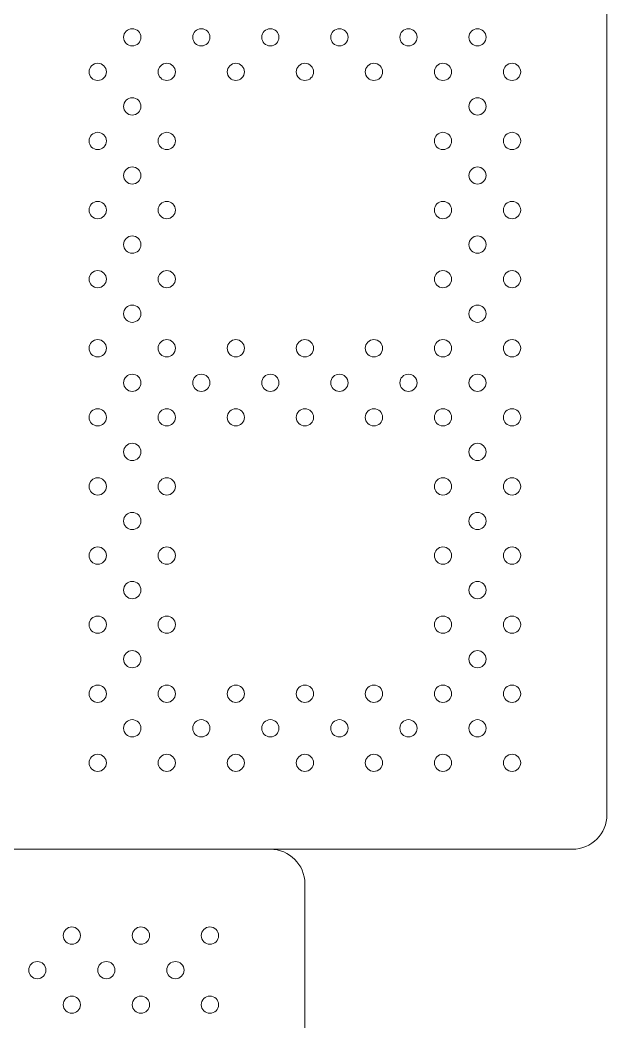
# Model space of a CAD drawing. Header units: inches. Extents: x 300 to 400, y -177 to 73.
# Drawn here: x 332.68 to 341.18, y -144.27 to -129.77 of the extents above; entities that cross this region are included whole.
import ezdxf

# ---------------------------------------------------------------- set-up
doc = ezdxf.new("R2010")
doc.units = ezdxf.units.IN
doc.header["$MEASUREMENT"] = 0
doc.layers.add('ScoreBone', color=5, linetype='Continuous')

msp = doc.modelspace()

# ---------------------------------------------------------------- linework, layer by layer
at = {"layer": 'ScoreBone', "lineweight": 5}
for points in [[(341.182, -128.768), (341.182, -128.768), (341.182, -141.268), (341.182, -141.268)], [(341.182, -141.268), (341.182, -141.543), (340.958, -141.768), (340.682, -141.768)], [(340.682, -141.768), (340.682, -141.768), (324.182, -141.768), (324.182, -141.768)], [(328.557, -141.768), (328.557, -141.768), (336.307, -141.768), (336.307, -141.768)], [(336.307, -141.768), (336.582, -141.768), (336.807, -141.992), (336.807, -142.268)], [(336.807, -142.268), (336.807, -142.268), (336.807, -154.768), (336.807, -154.768)]]:
    msp.add_open_spline(points, degree=3, dxfattribs=at)
for points in [[(334.432, -130.018), (334.432, -130.086), (334.375, -130.143), (334.307, -130.143), (334.238, -130.143), (334.182, -130.086), (334.182, -130.018), (334.182, -129.949), (334.238, -129.893), (334.307, -129.893), (334.375, -129.893), (334.432, -129.949), (334.432, -130.018)], [(335.432, -130.018), (335.432, -130.086), (335.375, -130.143), (335.307, -130.143), (335.238, -130.143), (335.182, -130.086), (335.182, -130.018), (335.182, -129.949), (335.238, -129.893), (335.307, -129.893), (335.375, -129.893), (335.432, -129.949), (335.432, -130.018)], [(336.432, -130.018), (336.432, -130.086), (336.375, -130.143), (336.307, -130.143), (336.238, -130.143), (336.182, -130.086), (336.182, -130.018), (336.182, -129.949), (336.238, -129.893), (336.307, -129.893), (336.375, -129.893), (336.432, -129.949), (336.432, -130.018)], [(337.432, -130.018), (337.432, -130.086), (337.375, -130.143), (337.307, -130.143), (337.238, -130.143), (337.182, -130.086), (337.182, -130.018), (337.182, -129.949), (337.238, -129.893), (337.307, -129.893), (337.375, -129.893), (337.432, -129.949), (337.432, -130.018)], [(338.432, -130.018), (338.432, -130.086), (338.375, -130.143), (338.307, -130.143), (338.238, -130.143), (338.182, -130.086), (338.182, -130.018), (338.182, -129.949), (338.238, -129.893), (338.307, -129.893), (338.375, -129.893), (338.432, -129.949), (338.432, -130.018)], [(339.432, -130.018), (339.432, -130.086), (339.375, -130.143), (339.307, -130.143), (339.238, -130.143), (339.182, -130.086), (339.182, -130.018), (339.182, -129.949), (339.238, -129.893), (339.307, -129.893), (339.375, -129.893), (339.432, -129.949), (339.432, -130.018)], [(333.932, -130.518), (333.932, -130.586), (333.875, -130.643), (333.807, -130.643), (333.738, -130.643), (333.682, -130.586), (333.682, -130.518), (333.682, -130.449), (333.738, -130.393), (333.807, -130.393), (333.875, -130.393), (333.932, -130.449), (333.932, -130.518)], [(334.932, -130.518), (334.932, -130.586), (334.875, -130.643), (334.807, -130.643), (334.738, -130.643), (334.682, -130.586), (334.682, -130.518), (334.682, -130.449), (334.738, -130.393), (334.807, -130.393), (334.875, -130.393), (334.932, -130.449), (334.932, -130.518)], [(335.932, -130.518), (335.932, -130.586), (335.875, -130.643), (335.807, -130.643), (335.738, -130.643), (335.682, -130.586), (335.682, -130.518), (335.682, -130.449), (335.738, -130.393), (335.807, -130.393), (335.875, -130.393), (335.932, -130.449), (335.932, -130.518)], [(336.932, -130.518), (336.932, -130.586), (336.875, -130.643), (336.807, -130.643), (336.738, -130.643), (336.682, -130.586), (336.682, -130.518), (336.682, -130.449), (336.738, -130.393), (336.807, -130.393), (336.875, -130.393), (336.932, -130.449), (336.932, -130.518)], [(337.932, -130.518), (337.932, -130.586), (337.875, -130.643), (337.807, -130.643), (337.738, -130.643), (337.682, -130.586), (337.682, -130.518), (337.682, -130.449), (337.738, -130.393), (337.807, -130.393), (337.875, -130.393), (337.932, -130.449), (337.932, -130.518)], [(338.932, -130.518), (338.932, -130.586), (338.875, -130.643), (338.807, -130.643), (338.738, -130.643), (338.682, -130.586), (338.682, -130.518), (338.682, -130.449), (338.738, -130.393), (338.807, -130.393), (338.875, -130.393), (338.932, -130.449), (338.932, -130.518)], [(339.932, -130.518), (339.932, -130.586), (339.875, -130.643), (339.807, -130.643), (339.738, -130.643), (339.682, -130.586), (339.682, -130.518), (339.682, -130.449), (339.738, -130.393), (339.807, -130.393), (339.875, -130.393), (339.932, -130.449), (339.932, -130.518)], [(334.432, -131.018), (334.432, -131.086), (334.375, -131.143), (334.307, -131.143), (334.238, -131.143), (334.182, -131.086), (334.182, -131.018), (334.182, -130.949), (334.238, -130.893), (334.307, -130.893), (334.375, -130.893), (334.432, -130.949), (334.432, -131.018)], [(339.432, -131.018), (339.432, -131.086), (339.375, -131.143), (339.307, -131.143), (339.238, -131.143), (339.182, -131.086), (339.182, -131.018), (339.182, -130.949), (339.238, -130.893), (339.307, -130.893), (339.375, -130.893), (339.432, -130.949), (339.432, -131.018)], [(333.932, -131.518), (333.932, -131.586), (333.875, -131.643), (333.807, -131.643), (333.738, -131.643), (333.682, -131.586), (333.682, -131.518), (333.682, -131.449), (333.738, -131.393), (333.807, -131.393), (333.875, -131.393), (333.932, -131.449), (333.932, -131.518)], [(334.932, -131.518), (334.932, -131.586), (334.875, -131.643), (334.807, -131.643), (334.738, -131.643), (334.682, -131.586), (334.682, -131.518), (334.682, -131.449), (334.738, -131.393), (334.807, -131.393), (334.875, -131.393), (334.932, -131.449), (334.932, -131.518)], [(338.932, -131.518), (338.932, -131.586), (338.875, -131.643), (338.807, -131.643), (338.738, -131.643), (338.682, -131.586), (338.682, -131.518), (338.682, -131.449), (338.738, -131.393), (338.807, -131.393), (338.875, -131.393), (338.932, -131.449), (338.932, -131.518)], [(339.932, -131.518), (339.932, -131.586), (339.875, -131.643), (339.807, -131.643), (339.738, -131.643), (339.682, -131.586), (339.682, -131.518), (339.682, -131.449), (339.738, -131.393), (339.807, -131.393), (339.875, -131.393), (339.932, -131.449), (339.932, -131.518)], [(334.432, -132.018), (334.432, -132.086), (334.375, -132.143), (334.307, -132.143), (334.238, -132.143), (334.182, -132.086), (334.182, -132.018), (334.182, -131.949), (334.238, -131.893), (334.307, -131.893), (334.375, -131.893), (334.432, -131.949), (334.432, -132.018)], [(339.432, -132.018), (339.432, -132.086), (339.375, -132.143), (339.307, -132.143), (339.238, -132.143), (339.182, -132.086), (339.182, -132.018), (339.182, -131.949), (339.238, -131.893), (339.307, -131.893), (339.375, -131.893), (339.432, -131.949), (339.432, -132.018)], [(333.932, -132.518), (333.932, -132.586), (333.875, -132.643), (333.807, -132.643), (333.738, -132.643), (333.682, -132.586), (333.682, -132.518), (333.682, -132.449), (333.738, -132.393), (333.807, -132.393), (333.875, -132.393), (333.932, -132.449), (333.932, -132.518)], [(334.932, -132.518), (334.932, -132.586), (334.875, -132.643), (334.807, -132.643), (334.738, -132.643), (334.682, -132.586), (334.682, -132.518), (334.682, -132.449), (334.738, -132.393), (334.807, -132.393), (334.875, -132.393), (334.932, -132.449), (334.932, -132.518)], [(338.932, -132.518), (338.932, -132.586), (338.875, -132.643), (338.807, -132.643), (338.738, -132.643), (338.682, -132.586), (338.682, -132.518), (338.682, -132.449), (338.738, -132.393), (338.807, -132.393), (338.875, -132.393), (338.932, -132.449), (338.932, -132.518)], [(339.932, -132.518), (339.932, -132.586), (339.875, -132.643), (339.807, -132.643), (339.738, -132.643), (339.682, -132.586), (339.682, -132.518), (339.682, -132.449), (339.738, -132.393), (339.807, -132.393), (339.875, -132.393), (339.932, -132.449), (339.932, -132.518)], [(334.432, -133.018), (334.432, -133.086), (334.375, -133.143), (334.307, -133.143), (334.238, -133.143), (334.182, -133.086), (334.182, -133.018), (334.182, -132.949), (334.238, -132.893), (334.307, -132.893), (334.375, -132.893), (334.432, -132.949), (334.432, -133.018)], [(339.432, -133.018), (339.432, -133.086), (339.375, -133.143), (339.307, -133.143), (339.238, -133.143), (339.182, -133.086), (339.182, -133.018), (339.182, -132.949), (339.238, -132.893), (339.307, -132.893), (339.375, -132.893), (339.432, -132.949), (339.432, -133.018)], [(333.932, -133.518), (333.932, -133.586), (333.875, -133.643), (333.807, -133.643), (333.738, -133.643), (333.682, -133.586), (333.682, -133.518), (333.682, -133.449), (333.738, -133.393), (333.807, -133.393), (333.875, -133.393), (333.932, -133.449), (333.932, -133.518)], [(334.932, -133.518), (334.932, -133.586), (334.875, -133.643), (334.807, -133.643), (334.738, -133.643), (334.682, -133.586), (334.682, -133.518), (334.682, -133.449), (334.738, -133.393), (334.807, -133.393), (334.875, -133.393), (334.932, -133.449), (334.932, -133.518)], [(338.932, -133.518), (338.932, -133.586), (338.875, -133.643), (338.807, -133.643), (338.738, -133.643), (338.682, -133.586), (338.682, -133.518), (338.682, -133.449), (338.738, -133.393), (338.807, -133.393), (338.875, -133.393), (338.932, -133.449), (338.932, -133.518)], [(339.932, -133.518), (339.932, -133.586), (339.875, -133.643), (339.807, -133.643), (339.738, -133.643), (339.682, -133.586), (339.682, -133.518), (339.682, -133.449), (339.738, -133.393), (339.807, -133.393), (339.875, -133.393), (339.932, -133.449), (339.932, -133.518)], [(334.432, -134.018), (334.432, -134.086), (334.375, -134.143), (334.307, -134.143), (334.238, -134.143), (334.182, -134.086), (334.182, -134.018), (334.182, -133.949), (334.238, -133.893), (334.307, -133.893), (334.375, -133.893), (334.432, -133.949), (334.432, -134.018)], [(339.432, -134.018), (339.432, -134.086), (339.375, -134.143), (339.307, -134.143), (339.238, -134.143), (339.182, -134.086), (339.182, -134.018), (339.182, -133.949), (339.238, -133.893), (339.307, -133.893), (339.375, -133.893), (339.432, -133.949), (339.432, -134.018)], [(333.932, -134.518), (333.932, -134.586), (333.875, -134.643), (333.807, -134.643), (333.738, -134.643), (333.682, -134.586), (333.682, -134.518), (333.682, -134.449), (333.738, -134.393), (333.807, -134.393), (333.875, -134.393), (333.932, -134.449), (333.932, -134.518)], [(334.932, -134.518), (334.932, -134.586), (334.875, -134.643), (334.807, -134.643), (334.738, -134.643), (334.682, -134.586), (334.682, -134.518), (334.682, -134.449), (334.738, -134.393), (334.807, -134.393), (334.875, -134.393), (334.932, -134.449), (334.932, -134.518)], [(335.932, -134.518), (335.932, -134.586), (335.875, -134.643), (335.807, -134.643), (335.738, -134.643), (335.682, -134.586), (335.682, -134.518), (335.682, -134.449), (335.738, -134.393), (335.807, -134.393), (335.875, -134.393), (335.932, -134.449), (335.932, -134.518)], [(336.932, -134.518), (336.932, -134.586), (336.875, -134.643), (336.807, -134.643), (336.738, -134.643), (336.682, -134.586), (336.682, -134.518), (336.682, -134.449), (336.738, -134.393), (336.807, -134.393), (336.875, -134.393), (336.932, -134.449), (336.932, -134.518)], [(337.932, -134.518), (337.932, -134.586), (337.875, -134.643), (337.807, -134.643), (337.738, -134.643), (337.682, -134.586), (337.682, -134.518), (337.682, -134.449), (337.738, -134.393), (337.807, -134.393), (337.875, -134.393), (337.932, -134.449), (337.932, -134.518)], [(338.932, -134.518), (338.932, -134.586), (338.875, -134.643), (338.807, -134.643), (338.738, -134.643), (338.682, -134.586), (338.682, -134.518), (338.682, -134.449), (338.738, -134.393), (338.807, -134.393), (338.875, -134.393), (338.932, -134.449), (338.932, -134.518)], [(339.932, -134.518), (339.932, -134.586), (339.875, -134.643), (339.807, -134.643), (339.738, -134.643), (339.682, -134.586), (339.682, -134.518), (339.682, -134.449), (339.738, -134.393), (339.807, -134.393), (339.875, -134.393), (339.932, -134.449), (339.932, -134.518)], [(334.432, -135.018), (334.432, -135.086), (334.375, -135.143), (334.307, -135.143), (334.238, -135.143), (334.182, -135.086), (334.182, -135.018), (334.182, -134.949), (334.238, -134.893), (334.307, -134.893), (334.375, -134.893), (334.432, -134.949), (334.432, -135.018)], [(335.432, -135.018), (335.432, -135.086), (335.375, -135.143), (335.307, -135.143), (335.238, -135.143), (335.182, -135.086), (335.182, -135.018), (335.182, -134.949), (335.238, -134.893), (335.307, -134.893), (335.375, -134.893), (335.432, -134.949), (335.432, -135.018)], [(336.432, -135.018), (336.432, -135.086), (336.375, -135.143), (336.307, -135.143), (336.238, -135.143), (336.182, -135.086), (336.182, -135.018), (336.182, -134.949), (336.238, -134.893), (336.307, -134.893), (336.375, -134.893), (336.432, -134.949), (336.432, -135.018)], [(337.432, -135.018), (337.432, -135.086), (337.375, -135.143), (337.307, -135.143), (337.238, -135.143), (337.182, -135.086), (337.182, -135.018), (337.182, -134.949), (337.238, -134.893), (337.307, -134.893), (337.375, -134.893), (337.432, -134.949), (337.432, -135.018)], [(338.432, -135.018), (338.432, -135.086), (338.375, -135.143), (338.307, -135.143), (338.238, -135.143), (338.182, -135.086), (338.182, -135.018), (338.182, -134.949), (338.238, -134.893), (338.307, -134.893), (338.375, -134.893), (338.432, -134.949), (338.432, -135.018)], [(339.432, -135.018), (339.432, -135.086), (339.375, -135.143), (339.307, -135.143), (339.238, -135.143), (339.182, -135.086), (339.182, -135.018), (339.182, -134.949), (339.238, -134.893), (339.307, -134.893), (339.375, -134.893), (339.432, -134.949), (339.432, -135.018)], [(333.932, -135.518), (333.932, -135.586), (333.875, -135.643), (333.807, -135.643), (333.738, -135.643), (333.682, -135.586), (333.682, -135.518), (333.682, -135.449), (333.738, -135.393), (333.807, -135.393), (333.875, -135.393), (333.932, -135.449), (333.932, -135.518)], [(334.932, -135.518), (334.932, -135.586), (334.875, -135.643), (334.807, -135.643), (334.738, -135.643), (334.682, -135.586), (334.682, -135.518), (334.682, -135.449), (334.738, -135.393), (334.807, -135.393), (334.875, -135.393), (334.932, -135.449), (334.932, -135.518)], [(335.932, -135.518), (335.932, -135.586), (335.875, -135.643), (335.807, -135.643), (335.738, -135.643), (335.682, -135.586), (335.682, -135.518), (335.682, -135.449), (335.738, -135.393), (335.807, -135.393), (335.875, -135.393), (335.932, -135.449), (335.932, -135.518)], [(336.932, -135.518), (336.932, -135.586), (336.875, -135.643), (336.807, -135.643), (336.738, -135.643), (336.682, -135.586), (336.682, -135.518), (336.682, -135.449), (336.738, -135.393), (336.807, -135.393), (336.875, -135.393), (336.932, -135.449), (336.932, -135.518)], [(337.932, -135.518), (337.932, -135.586), (337.875, -135.643), (337.807, -135.643), (337.738, -135.643), (337.682, -135.586), (337.682, -135.518), (337.682, -135.449), (337.738, -135.393), (337.807, -135.393), (337.875, -135.393), (337.932, -135.449), (337.932, -135.518)], [(338.932, -135.518), (338.932, -135.586), (338.875, -135.643), (338.807, -135.643), (338.738, -135.643), (338.682, -135.586), (338.682, -135.518), (338.682, -135.449), (338.738, -135.393), (338.807, -135.393), (338.875, -135.393), (338.932, -135.449), (338.932, -135.518)], [(339.932, -135.518), (339.932, -135.586), (339.875, -135.643), (339.807, -135.643), (339.738, -135.643), (339.682, -135.586), (339.682, -135.518), (339.682, -135.449), (339.738, -135.393), (339.807, -135.393), (339.875, -135.393), (339.932, -135.449), (339.932, -135.518)], [(334.432, -136.018), (334.432, -136.086), (334.375, -136.143), (334.307, -136.143), (334.238, -136.143), (334.182, -136.086), (334.182, -136.018), (334.182, -135.949), (334.238, -135.893), (334.307, -135.893), (334.375, -135.893), (334.432, -135.949), (334.432, -136.018)], [(339.432, -136.018), (339.432, -136.086), (339.375, -136.143), (339.307, -136.143), (339.238, -136.143), (339.182, -136.086), (339.182, -136.018), (339.182, -135.949), (339.238, -135.893), (339.307, -135.893), (339.375, -135.893), (339.432, -135.949), (339.432, -136.018)], [(333.932, -136.518), (333.932, -136.586), (333.875, -136.643), (333.807, -136.643), (333.738, -136.643), (333.682, -136.586), (333.682, -136.518), (333.682, -136.449), (333.738, -136.393), (333.807, -136.393), (333.875, -136.393), (333.932, -136.449), (333.932, -136.518)], [(333.932, -136.518), (333.932, -136.586), (333.875, -136.643), (333.807, -136.643), (333.738, -136.643), (333.682, -136.586), (333.682, -136.518), (333.682, -136.449), (333.738, -136.393), (333.807, -136.393), (333.875, -136.393), (333.932, -136.449), (333.932, -136.518)], [(334.932, -136.518), (334.932, -136.586), (334.875, -136.643), (334.807, -136.643), (334.738, -136.643), (334.682, -136.586), (334.682, -136.518), (334.682, -136.449), (334.738, -136.393), (334.807, -136.393), (334.875, -136.393), (334.932, -136.449), (334.932, -136.518)], [(334.932, -136.518), (334.932, -136.586), (334.875, -136.643), (334.807, -136.643), (334.738, -136.643), (334.682, -136.586), (334.682, -136.518), (334.682, -136.449), (334.738, -136.393), (334.807, -136.393), (334.875, -136.393), (334.932, -136.449), (334.932, -136.518)], [(338.932, -136.518), (338.932, -136.586), (338.875, -136.643), (338.807, -136.643), (338.738, -136.643), (338.682, -136.586), (338.682, -136.518), (338.682, -136.449), (338.738, -136.393), (338.807, -136.393), (338.875, -136.393), (338.932, -136.449), (338.932, -136.518)], [(338.932, -136.518), (338.932, -136.586), (338.875, -136.643), (338.807, -136.643), (338.738, -136.643), (338.682, -136.586), (338.682, -136.518), (338.682, -136.449), (338.738, -136.393), (338.807, -136.393), (338.875, -136.393), (338.932, -136.449), (338.932, -136.518)], [(339.932, -136.518), (339.932, -136.586), (339.875, -136.643), (339.807, -136.643), (339.738, -136.643), (339.682, -136.586), (339.682, -136.518), (339.682, -136.449), (339.738, -136.393), (339.807, -136.393), (339.875, -136.393), (339.932, -136.449), (339.932, -136.518)], [(339.932, -136.518), (339.932, -136.586), (339.875, -136.643), (339.807, -136.643), (339.738, -136.643), (339.682, -136.586), (339.682, -136.518), (339.682, -136.449), (339.738, -136.393), (339.807, -136.393), (339.875, -136.393), (339.932, -136.449), (339.932, -136.518)], [(334.432, -137.018), (334.432, -137.086), (334.375, -137.143), (334.307, -137.143), (334.238, -137.143), (334.182, -137.086), (334.182, -137.018), (334.182, -136.949), (334.238, -136.893), (334.307, -136.893), (334.375, -136.893), (334.432, -136.949), (334.432, -137.018)], [(334.432, -137.018), (334.432, -137.086), (334.375, -137.143), (334.307, -137.143), (334.238, -137.143), (334.182, -137.086), (334.182, -137.018), (334.182, -136.949), (334.238, -136.893), (334.307, -136.893), (334.375, -136.893), (334.432, -136.949), (334.432, -137.018)], [(339.432, -137.018), (339.432, -137.086), (339.375, -137.143), (339.307, -137.143), (339.238, -137.143), (339.182, -137.086), (339.182, -137.018), (339.182, -136.949), (339.238, -136.893), (339.307, -136.893), (339.375, -136.893), (339.432, -136.949), (339.432, -137.018)], [(339.432, -137.018), (339.432, -137.086), (339.375, -137.143), (339.307, -137.143), (339.238, -137.143), (339.182, -137.086), (339.182, -137.018), (339.182, -136.949), (339.238, -136.893), (339.307, -136.893), (339.375, -136.893), (339.432, -136.949), (339.432, -137.018)], [(333.932, -137.518), (333.932, -137.586), (333.875, -137.643), (333.807, -137.643), (333.738, -137.643), (333.682, -137.586), (333.682, -137.518), (333.682, -137.449), (333.738, -137.393), (333.807, -137.393), (333.875, -137.393), (333.932, -137.449), (333.932, -137.518)], [(334.932, -137.518), (334.932, -137.586), (334.875, -137.643), (334.807, -137.643), (334.738, -137.643), (334.682, -137.586), (334.682, -137.518), (334.682, -137.449), (334.738, -137.393), (334.807, -137.393), (334.875, -137.393), (334.932, -137.449), (334.932, -137.518)], [(338.932, -137.518), (338.932, -137.586), (338.875, -137.643), (338.807, -137.643), (338.738, -137.643), (338.682, -137.586), (338.682, -137.518), (338.682, -137.449), (338.738, -137.393), (338.807, -137.393), (338.875, -137.393), (338.932, -137.449), (338.932, -137.518)], [(339.932, -137.518), (339.932, -137.586), (339.875, -137.643), (339.807, -137.643), (339.738, -137.643), (339.682, -137.586), (339.682, -137.518), (339.682, -137.449), (339.738, -137.393), (339.807, -137.393), (339.875, -137.393), (339.932, -137.449), (339.932, -137.518)], [(334.432, -138.018), (334.432, -138.086), (334.375, -138.143), (334.307, -138.143), (334.238, -138.143), (334.182, -138.086), (334.182, -138.018), (334.182, -137.949), (334.238, -137.893), (334.307, -137.893), (334.375, -137.893), (334.432, -137.949), (334.432, -138.018)], [(339.432, -138.018), (339.432, -138.086), (339.375, -138.143), (339.307, -138.143), (339.238, -138.143), (339.182, -138.086), (339.182, -138.018), (339.182, -137.949), (339.238, -137.893), (339.307, -137.893), (339.375, -137.893), (339.432, -137.949), (339.432, -138.018)], [(333.932, -138.518), (333.932, -138.586), (333.875, -138.643), (333.807, -138.643), (333.738, -138.643), (333.682, -138.586), (333.682, -138.518), (333.682, -138.449), (333.738, -138.393), (333.807, -138.393), (333.875, -138.393), (333.932, -138.449), (333.932, -138.518)], [(334.932, -138.518), (334.932, -138.586), (334.875, -138.643), (334.807, -138.643), (334.738, -138.643), (334.682, -138.586), (334.682, -138.518), (334.682, -138.449), (334.738, -138.393), (334.807, -138.393), (334.875, -138.393), (334.932, -138.449), (334.932, -138.518)], [(338.932, -138.518), (338.932, -138.586), (338.875, -138.643), (338.807, -138.643), (338.738, -138.643), (338.682, -138.586), (338.682, -138.518), (338.682, -138.449), (338.738, -138.393), (338.807, -138.393), (338.875, -138.393), (338.932, -138.449), (338.932, -138.518)], [(339.932, -138.518), (339.932, -138.586), (339.875, -138.643), (339.807, -138.643), (339.738, -138.643), (339.682, -138.586), (339.682, -138.518), (339.682, -138.449), (339.738, -138.393), (339.807, -138.393), (339.875, -138.393), (339.932, -138.449), (339.932, -138.518)], [(334.432, -139.018), (334.432, -139.086), (334.375, -139.143), (334.307, -139.143), (334.238, -139.143), (334.182, -139.086), (334.182, -139.018), (334.182, -138.949), (334.238, -138.893), (334.307, -138.893), (334.375, -138.893), (334.432, -138.949), (334.432, -139.018)], [(339.432, -139.018), (339.432, -139.086), (339.375, -139.143), (339.307, -139.143), (339.238, -139.143), (339.182, -139.086), (339.182, -139.018), (339.182, -138.949), (339.238, -138.893), (339.307, -138.893), (339.375, -138.893), (339.432, -138.949), (339.432, -139.018)], [(333.932, -139.518), (333.932, -139.586), (333.875, -139.643), (333.807, -139.643), (333.738, -139.643), (333.682, -139.586), (333.682, -139.518), (333.682, -139.449), (333.738, -139.393), (333.807, -139.393), (333.875, -139.393), (333.932, -139.449), (333.932, -139.518)], [(334.932, -139.518), (334.932, -139.586), (334.875, -139.643), (334.807, -139.643), (334.738, -139.643), (334.682, -139.586), (334.682, -139.518), (334.682, -139.449), (334.738, -139.393), (334.807, -139.393), (334.875, -139.393), (334.932, -139.449), (334.932, -139.518)], [(335.932, -139.518), (335.932, -139.586), (335.875, -139.643), (335.807, -139.643), (335.738, -139.643), (335.682, -139.586), (335.682, -139.518), (335.682, -139.449), (335.738, -139.393), (335.807, -139.393), (335.875, -139.393), (335.932, -139.449), (335.932, -139.518)], [(336.932, -139.518), (336.932, -139.586), (336.875, -139.643), (336.807, -139.643), (336.738, -139.643), (336.682, -139.586), (336.682, -139.518), (336.682, -139.449), (336.738, -139.393), (336.807, -139.393), (336.875, -139.393), (336.932, -139.449), (336.932, -139.518)], [(337.932, -139.518), (337.932, -139.586), (337.875, -139.643), (337.807, -139.643), (337.738, -139.643), (337.682, -139.586), (337.682, -139.518), (337.682, -139.449), (337.738, -139.393), (337.807, -139.393), (337.875, -139.393), (337.932, -139.449), (337.932, -139.518)], [(338.932, -139.518), (338.932, -139.586), (338.875, -139.643), (338.807, -139.643), (338.738, -139.643), (338.682, -139.586), (338.682, -139.518), (338.682, -139.449), (338.738, -139.393), (338.807, -139.393), (338.875, -139.393), (338.932, -139.449), (338.932, -139.518)], [(339.932, -139.518), (339.932, -139.586), (339.875, -139.643), (339.807, -139.643), (339.738, -139.643), (339.682, -139.586), (339.682, -139.518), (339.682, -139.449), (339.738, -139.393), (339.807, -139.393), (339.875, -139.393), (339.932, -139.449), (339.932, -139.518)], [(334.432, -140.018), (334.432, -140.086), (334.375, -140.143), (334.307, -140.143), (334.238, -140.143), (334.182, -140.086), (334.182, -140.018), (334.182, -139.949), (334.238, -139.893), (334.307, -139.893), (334.375, -139.893), (334.432, -139.949), (334.432, -140.018)], [(335.432, -140.018), (335.432, -140.086), (335.375, -140.143), (335.307, -140.143), (335.238, -140.143), (335.182, -140.086), (335.182, -140.018), (335.182, -139.949), (335.238, -139.893), (335.307, -139.893), (335.375, -139.893), (335.432, -139.949), (335.432, -140.018)], [(336.432, -140.018), (336.432, -140.086), (336.375, -140.143), (336.307, -140.143), (336.238, -140.143), (336.182, -140.086), (336.182, -140.018), (336.182, -139.949), (336.238, -139.893), (336.307, -139.893), (336.375, -139.893), (336.432, -139.949), (336.432, -140.018)], [(337.432, -140.018), (337.432, -140.086), (337.375, -140.143), (337.307, -140.143), (337.238, -140.143), (337.182, -140.086), (337.182, -140.018), (337.182, -139.949), (337.238, -139.893), (337.307, -139.893), (337.375, -139.893), (337.432, -139.949), (337.432, -140.018)], [(338.432, -140.018), (338.432, -140.086), (338.375, -140.143), (338.307, -140.143), (338.238, -140.143), (338.182, -140.086), (338.182, -140.018), (338.182, -139.949), (338.238, -139.893), (338.307, -139.893), (338.375, -139.893), (338.432, -139.949), (338.432, -140.018)], [(339.432, -140.018), (339.432, -140.086), (339.375, -140.143), (339.307, -140.143), (339.238, -140.143), (339.182, -140.086), (339.182, -140.018), (339.182, -139.949), (339.238, -139.893), (339.307, -139.893), (339.375, -139.893), (339.432, -139.949), (339.432, -140.018)], [(333.932, -140.518), (333.932, -140.586), (333.875, -140.643), (333.807, -140.643), (333.738, -140.643), (333.682, -140.586), (333.682, -140.518), (333.682, -140.449), (333.738, -140.393), (333.807, -140.393), (333.875, -140.393), (333.932, -140.449), (333.932, -140.518)], [(334.932, -140.518), (334.932, -140.586), (334.875, -140.643), (334.807, -140.643), (334.738, -140.643), (334.682, -140.586), (334.682, -140.518), (334.682, -140.449), (334.738, -140.393), (334.807, -140.393), (334.875, -140.393), (334.932, -140.449), (334.932, -140.518)], [(335.932, -140.518), (335.932, -140.586), (335.875, -140.643), (335.807, -140.643), (335.738, -140.643), (335.682, -140.586), (335.682, -140.518), (335.682, -140.449), (335.738, -140.393), (335.807, -140.393), (335.875, -140.393), (335.932, -140.449), (335.932, -140.518)], [(336.932, -140.518), (336.932, -140.586), (336.875, -140.643), (336.807, -140.643), (336.738, -140.643), (336.682, -140.586), (336.682, -140.518), (336.682, -140.449), (336.738, -140.393), (336.807, -140.393), (336.875, -140.393), (336.932, -140.449), (336.932, -140.518)], [(337.932, -140.518), (337.932, -140.586), (337.875, -140.643), (337.807, -140.643), (337.738, -140.643), (337.682, -140.586), (337.682, -140.518), (337.682, -140.449), (337.738, -140.393), (337.807, -140.393), (337.875, -140.393), (337.932, -140.449), (337.932, -140.518)], [(338.932, -140.518), (338.932, -140.586), (338.875, -140.643), (338.807, -140.643), (338.738, -140.643), (338.682, -140.586), (338.682, -140.518), (338.682, -140.449), (338.738, -140.393), (338.807, -140.393), (338.875, -140.393), (338.932, -140.449), (338.932, -140.518)], [(339.932, -140.518), (339.932, -140.586), (339.875, -140.643), (339.807, -140.643), (339.738, -140.643), (339.682, -140.586), (339.682, -140.518), (339.682, -140.449), (339.738, -140.393), (339.807, -140.393), (339.875, -140.393), (339.932, -140.449), (339.932, -140.518)], [(333.557, -143.018), (333.557, -143.087), (333.5, -143.143), (333.432, -143.143), (333.363, -143.143), (333.307, -143.087), (333.307, -143.018), (333.307, -142.949), (333.363, -142.893), (333.432, -142.893), (333.5, -142.893), (333.557, -142.949), (333.557, -143.018)], [(334.557, -143.018), (334.557, -143.087), (334.5, -143.143), (334.432, -143.143), (334.363, -143.143), (334.307, -143.087), (334.307, -143.018), (334.307, -142.949), (334.363, -142.893), (334.432, -142.893), (334.5, -142.893), (334.557, -142.949), (334.557, -143.018)], [(335.557, -143.018), (335.557, -143.087), (335.5, -143.143), (335.432, -143.143), (335.363, -143.143), (335.307, -143.087), (335.307, -143.018), (335.307, -142.949), (335.363, -142.893), (335.432, -142.893), (335.5, -142.893), (335.557, -142.949), (335.557, -143.018)], [(333.057, -143.518), (333.057, -143.587), (333, -143.643), (332.932, -143.643), (332.863, -143.643), (332.807, -143.587), (332.807, -143.518), (332.807, -143.449), (332.863, -143.393), (332.932, -143.393), (333, -143.393), (333.057, -143.449), (333.057, -143.518)], [(334.057, -143.518), (334.057, -143.587), (334, -143.643), (333.932, -143.643), (333.863, -143.643), (333.807, -143.587), (333.807, -143.518), (333.807, -143.449), (333.863, -143.393), (333.932, -143.393), (334, -143.393), (334.057, -143.449), (334.057, -143.518)], [(335.057, -143.518), (335.057, -143.587), (335, -143.643), (334.932, -143.643), (334.863, -143.643), (334.807, -143.587), (334.807, -143.518), (334.807, -143.449), (334.863, -143.393), (334.932, -143.393), (335, -143.393), (335.057, -143.449), (335.057, -143.518)], [(333.557, -144.018), (333.557, -144.087), (333.5, -144.143), (333.432, -144.143), (333.363, -144.143), (333.307, -144.087), (333.307, -144.018), (333.307, -143.949), (333.363, -143.893), (333.432, -143.893), (333.5, -143.893), (333.557, -143.949), (333.557, -144.018)], [(334.557, -144.018), (334.557, -144.087), (334.5, -144.143), (334.432, -144.143), (334.363, -144.143), (334.307, -144.087), (334.307, -144.018), (334.307, -143.949), (334.363, -143.893), (334.432, -143.893), (334.5, -143.893), (334.557, -143.949), (334.557, -144.018)], [(335.557, -144.018), (335.557, -144.087), (335.5, -144.143), (335.432, -144.143), (335.363, -144.143), (335.307, -144.087), (335.307, -144.018), (335.307, -143.949), (335.363, -143.893), (335.432, -143.893), (335.5, -143.893), (335.557, -143.949), (335.557, -144.018)]]:
    msp.add_open_spline(points, degree=3, knots=[0, 0, 0, 0, 1, 1, 1, 2, 2, 2, 3, 3, 3, 4, 4, 4, 4], dxfattribs=at)

doc.saveas('drawing.dxf')
